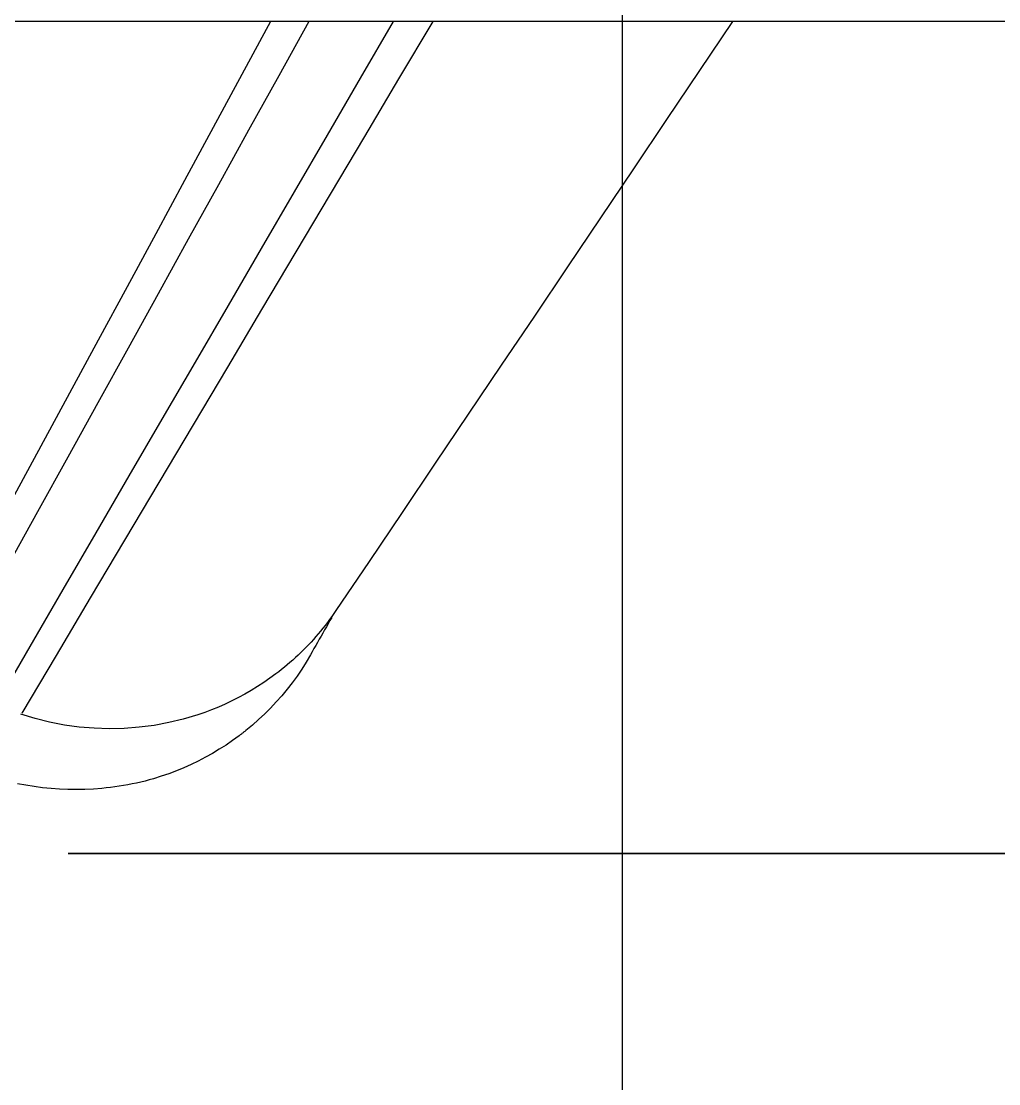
# Model space of a CAD drawing. Extents: x 11992 to 29481, y -6727 to 6811.
# Drawn here: x 14408.78 to 14426.39, y 1381.45 to 1400.6 of the extents above; entities that cross this region are included whole.
import ezdxf

# ---------------------------------------------------------------- set-up
doc = ezdxf.new("R2010")
doc.units = 0
doc.header["$MEASUREMENT"] = 0
doc.layers.get('0').update_dxf_attribs({"color": 8, "linetype": 'CONTINUOUS'})
doc.layers.add('FF-FINISH【完成面】', color=8, linetype='CONTINUOUS')

msp = doc.modelspace()

# ---------------------------------------------------------------- linework, layer by layer
for p, q in [((14435.876, 1400.599, -1930.428), (14404.95, 1400.599, -1930.428)), ((14413.269, 1400.599, -1930.428), (14412.752, 1399.642, -1930.428)), ((14413.961, 1400.599, -1930.428), (14413.417, 1399.617, -1930.428)), ((14415.48, 1400.599, -1930.428), (14414.884, 1399.575, -1930.428)), ((14416.194, 1400.599, -1930.428), (14415.577, 1399.56, -1930.428)), ((14421.594, 1400.599, -1930.428), (14420.999, 1399.714, -1930.428)), ((14412.752, 1399.642, -1930.428), (14412.234, 1398.684, -1930.428)), ((14420.999, 1399.714, -1930.428), (14420.404, 1398.828, -1930.428)), ((14413.417, 1399.617, -1930.428), (14412.874, 1398.635, -1930.428)), ((14414.884, 1399.575, -1930.428), (14414.289, 1398.55, -1930.428)), ((14415.577, 1399.56, -1930.428), (14414.96, 1398.521, -1930.428)), ((14412.234, 1398.684, -1930.428), (14411.717, 1397.727, -1930.428)), ((14420.404, 1398.828, -1930.428), (14419.808, 1397.943, -1930.428)), ((14412.874, 1398.635, -1930.428), (14412.33, 1397.652, -1930.428)), ((14414.289, 1398.55, -1930.428), (14413.694, 1397.525, -1930.428)), ((14414.96, 1398.521, -1930.428), (14414.343, 1397.482, -1930.428)), ((14419.808, 1397.943, -1930.428), (14419.213, 1397.058, -1930.428)), ((14411.717, 1397.727, -1930.428), (14411.199, 1396.769, -1930.428)), ((14412.33, 1397.652, -1930.428), (14411.787, 1396.67, -1930.428)), ((14413.694, 1397.525, -1930.428), (14413.098, 1396.501, -1930.428)), ((14414.343, 1397.482, -1930.428), (14413.725, 1396.442, -1930.428)), ((14419.213, 1397.058, -1930.428), (14418.618, 1396.172, -1930.428)), ((14411.199, 1396.769, -1930.428), (14410.682, 1395.812, -1930.428)), ((14411.787, 1396.67, -1930.428), (14411.244, 1395.688, -1930.428)), ((14413.098, 1396.501, -1930.428), (14412.503, 1395.477, -1930.428)), ((14413.725, 1396.442, -1930.428), (14413.108, 1395.403, -1930.428)), ((14418.618, 1396.172, -1930.428), (14418.022, 1395.287, -1930.428)), ((14410.682, 1395.812, -1930.428), (14410.164, 1394.854, -1930.428)), ((14411.244, 1395.688, -1930.428), (14410.701, 1394.706, -1930.428)), ((14412.503, 1395.477, -1930.428), (14411.908, 1394.452, -1930.428)), ((14413.108, 1395.403, -1930.428), (14412.491, 1394.364, -1930.428)), ((14418.022, 1395.287, -1930.428), (14417.426, 1394.402, -1930.428)), ((14410.164, 1394.854, -1930.428), (14409.646, 1393.897, -1930.428)), ((14410.701, 1394.706, -1930.428), (14410.158, 1393.723, -1930.428)), ((14411.908, 1394.452, -1930.428), (14411.312, 1393.428, -1930.428)), ((14412.491, 1394.364, -1930.428), (14411.873, 1393.325, -1930.428)), ((14417.426, 1394.402, -1930.428), (14416.83, 1393.517, -1930.428)), ((14409.646, 1393.897, -1930.428), (14409.129, 1392.939, -1930.428)), ((14410.158, 1393.723, -1930.428), (14409.614, 1392.741, -1930.428)), ((14416.83, 1393.517, -1930.428), (14416.235, 1392.632, -1930.428)), ((14411.312, 1393.428, -1930.428), (14410.717, 1392.403, -1930.428)), ((14411.873, 1393.325, -1930.428), (14411.256, 1392.286, -1930.428)), ((14409.129, 1392.939, -1930.428), (14408.611, 1391.982, -1930.428)), ((14409.614, 1392.741, -1930.428), (14409.071, 1391.759, -1930.428)), ((14416.235, 1392.632, -1930.428), (14415.639, 1391.747, -1930.428)), ((14410.717, 1392.403, -1930.428), (14410.121, 1391.379, -1930.428)), ((14411.256, 1392.286, -1930.428), (14410.639, 1391.247, -1930.428)), ((14409.071, 1391.759, -1930.428), (14408.528, 1390.777, -1930.428)), ((14415.639, 1391.747, -1930.428), (14415.043, 1390.862, -1930.428)), ((14410.121, 1391.379, -1930.428), (14409.526, 1390.354, -1930.428)), ((14410.639, 1391.247, -1930.428), (14410.021, 1390.208, -1930.428)), ((14415.043, 1390.862, -1930.428), (14414.447, 1389.977, -1930.428)), ((14409.526, 1390.354, -1930.428), (14408.931, 1389.33, -1930.428)), ((14410.021, 1390.208, -1930.428), (14409.404, 1389.169, -1930.428)), ((14414.372, 1389.869, -1930.428), (14414.333, 1389.815, -1930.428)), ((14414.41, 1389.923, -1930.428), (14414.372, 1389.869, -1930.428)), ((14414.447, 1389.977, -1930.428), (14414.41, 1389.923, -1930.428)), ((14414.254, 1389.71, -1930.428), (14414.213, 1389.659, -1930.428)), ((14414.275, 1389.684, -1930.428), (14414.243, 1389.628, -1930.428)), ((14414.294, 1389.763, -1930.428), (14414.254, 1389.71, -1930.428)), ((14414.306, 1389.74, -1930.428), (14414.275, 1389.684, -1930.428)), ((14414.333, 1389.815, -1930.428), (14414.294, 1389.763, -1930.428)), ((14414.338, 1389.797, -1930.428), (14414.306, 1389.74, -1930.428)), ((14414.37, 1389.853, -1930.428), (14414.338, 1389.797, -1930.428)), ((14414.086, 1389.507, -1930.428), (14414.042, 1389.458, -1930.428)), ((14414.129, 1389.557, -1930.428), (14414.086, 1389.507, -1930.428)), ((14414.171, 1389.608, -1930.428), (14414.129, 1389.557, -1930.428)), ((14414.179, 1389.515, -1930.428), (14414.147, 1389.459, -1930.428)), ((14414.213, 1389.659, -1930.428), (14414.171, 1389.608, -1930.428)), ((14414.211, 1389.572, -1930.428), (14414.179, 1389.515, -1930.428)), ((14414.243, 1389.628, -1930.428), (14414.211, 1389.572, -1930.428)), ((14408.931, 1389.33, -1930.428), (14408.336, 1388.305, -1930.428)), ((14413.907, 1389.313, -1930.428), (14413.861, 1389.266, -1930.428)), ((14413.953, 1389.361, -1930.428), (14413.907, 1389.313, -1930.428)), ((14413.998, 1389.409, -1930.428), (14413.953, 1389.361, -1930.428)), ((14414.042, 1389.458, -1930.428), (14413.998, 1389.409, -1930.428)), ((14414.051, 1389.29, -1930.428), (14414.019, 1389.234, -1930.428)), ((14414.083, 1389.347, -1930.428), (14414.051, 1389.29, -1930.428)), ((14414.115, 1389.403, -1930.428), (14414.083, 1389.347, -1930.428)), ((14414.147, 1389.459, -1930.428), (14414.115, 1389.403, -1930.428)), ((14409.404, 1389.169, -1930.428), (14408.786, 1388.13, -1930.428)), ((14413.718, 1389.13, -1930.428), (14413.669, 1389.085, -1930.428)), ((14413.766, 1389.175, -1930.428), (14413.718, 1389.13, -1930.428)), ((14413.814, 1389.22, -1930.428), (14413.766, 1389.175, -1930.428)), ((14413.861, 1389.266, -1930.428), (14413.814, 1389.22, -1930.428)), ((14413.987, 1389.177, -1930.428), (14413.911, 1389.048, -1930.428)), ((14414.019, 1389.234, -1930.428), (14413.987, 1389.178, -1930.428)), ((14413.467, 1388.915, -1930.428), (14413.416, 1388.874, -1930.428)), ((14413.519, 1388.956, -1930.428), (14413.467, 1388.915, -1930.428)), ((14413.569, 1388.999, -1930.428), (14413.519, 1388.956, -1930.428)), ((14413.619, 1389.042, -1930.428), (14413.569, 1388.999, -1930.428)), ((14413.669, 1389.085, -1930.428), (14413.619, 1389.042, -1930.428)), ((14413.831, 1388.921, -1930.428), (14413.747, 1388.797, -1930.428)), ((14413.911, 1389.048, -1930.428), (14413.831, 1388.921, -1930.428)), ((14413.256, 1388.755, -1930.428), (14413.147, 1388.68, -1930.428)), ((14413.363, 1388.834, -1930.428), (14413.256, 1388.755, -1930.428)), ((14413.416, 1388.874, -1930.428), (14413.363, 1388.834, -1930.428)), ((14413.747, 1388.797, -1930.428), (14413.659, 1388.676, -1930.428)), ((14412.922, 1388.538, -1930.428), (14412.807, 1388.472, -1930.428)), ((14413.036, 1388.607, -1930.428), (14412.922, 1388.538, -1930.428)), ((14413.147, 1388.68, -1930.428), (14413.036, 1388.607, -1930.428)), ((14413.567, 1388.557, -1930.428), (14413.472, 1388.442, -1930.428)), ((14413.659, 1388.676, -1930.428), (14413.567, 1388.557, -1930.428)), ((14412.571, 1388.349, -1930.428), (14412.451, 1388.292, -1930.428)), ((14412.69, 1388.408, -1930.428), (14412.571, 1388.349, -1930.428)), ((14412.807, 1388.472, -1930.428), (14412.69, 1388.408, -1930.428)), ((14413.472, 1388.442, -1930.428), (14413.372, 1388.329, -1930.428)), ((14412.082, 1388.141, -1930.428), (14411.956, 1388.097, -1930.428)), ((14412.206, 1388.188, -1930.428), (14412.082, 1388.141, -1930.428)), ((14412.33, 1388.238, -1930.428), (14412.206, 1388.188, -1930.428)), ((14412.451, 1388.292, -1930.428), (14412.33, 1388.238, -1930.428)), ((14413.269, 1388.22, -1930.428), (14413.164, 1388.113, -1930.428)), ((14413.372, 1388.329, -1930.428), (14413.269, 1388.22, -1930.428)), ((14409.026, 1388.029, -1930.428), (14408.767, 1388.109, -1930.428)), ((14409.288, 1387.964, -1930.428), (14409.026, 1388.029, -1930.428)), ((14409.553, 1387.913, -1930.428), (14409.288, 1387.964, -1930.428)), ((14411.434, 1387.957, -1930.428), (14411.169, 1387.907, -1930.428)), ((14411.697, 1388.02, -1930.428), (14411.434, 1387.957, -1930.428)), ((14411.956, 1388.097, -1930.428), (14411.697, 1388.02, -1930.428)), ((14413.054, 1388.01, -1930.428), (14412.941, 1387.911, -1930.428)), ((14413.164, 1388.113, -1930.428), (14413.054, 1388.01, -1930.428)), ((14409.821, 1387.876, -1930.428), (14409.553, 1387.913, -1930.428)), ((14410.091, 1387.854, -1930.428), (14409.821, 1387.876, -1930.428)), ((14410.361, 1387.846, -1930.428), (14410.091, 1387.854, -1930.428)), ((14410.631, 1387.852, -1930.428), (14410.361, 1387.846, -1930.428)), ((14410.901, 1387.873, -1930.428), (14410.631, 1387.852, -1930.428)), ((14411.169, 1387.907, -1930.428), (14410.901, 1387.873, -1930.428)), ((14412.753, 1387.758, -1930.428), (14412.743, 1387.75, -1930.428)), ((14412.764, 1387.766, -1930.428), (14412.753, 1387.758, -1930.428)), ((14412.774, 1387.774, -1930.428), (14412.764, 1387.766, -1930.428)), ((14412.784, 1387.782, -1930.428), (14412.774, 1387.774, -1930.428)), ((14412.795, 1387.79, -1930.428), (14412.784, 1387.782, -1930.428)), ((14412.805, 1387.798, -1930.428), (14412.795, 1387.79, -1930.428)), ((14412.815, 1387.807, -1930.428), (14412.805, 1387.798, -1930.428)), ((14412.825, 1387.815, -1930.428), (14412.815, 1387.807, -1930.428)), ((14412.941, 1387.911, -1930.428), (14412.825, 1387.815, -1930.428)), ((14412.585, 1387.634, -1930.428), (14412.466, 1387.553, -1930.428)), ((14412.701, 1387.718, -1930.428), (14412.585, 1387.634, -1930.428)), ((14412.712, 1387.726, -1930.428), (14412.701, 1387.718, -1930.428)), ((14412.722, 1387.734, -1930.428), (14412.712, 1387.726, -1930.428)), ((14412.733, 1387.742, -1930.428), (14412.722, 1387.734, -1930.428)), ((14412.743, 1387.75, -1930.428), (14412.733, 1387.742, -1930.428)), ((14412.221, 1387.401, -1930.428), (14412.094, 1387.331, -1930.428)), ((14412.344, 1387.475, -1930.428), (14412.221, 1387.401, -1930.428)), ((14412.466, 1387.553, -1930.428), (14412.344, 1387.475, -1930.428)), ((14411.836, 1387.201, -1930.428), (14411.704, 1387.142, -1930.428)), ((14411.967, 1387.264, -1930.428), (14411.836, 1387.201, -1930.428)), ((14412.094, 1387.331, -1930.428), (14411.967, 1387.264, -1930.428)), ((14411.435, 1387.036, -1930.428), (14411.298, 1386.989, -1930.428)), ((14411.571, 1387.087, -1930.428), (14411.435, 1387.036, -1930.428)), ((14411.704, 1387.142, -1930.428), (14411.571, 1387.087, -1930.428)), ((14408.86, 1386.827, -1930.428), (14408.709, 1386.856, -1930.428)), ((14409.01, 1386.803, -1930.428), (14408.86, 1386.827, -1930.428)), ((14409.162, 1386.783, -1930.428), (14409.01, 1386.803, -1930.428)), ((14410.542, 1386.809, -1930.428), (14410.464, 1386.797, -1930.428)), ((14410.621, 1386.821, -1930.428), (14410.542, 1386.809, -1930.428)), ((14410.698, 1386.836, -1930.428), (14410.621, 1386.821, -1930.428)), ((14410.776, 1386.851, -1930.428), (14410.698, 1386.836, -1930.428)), ((14410.854, 1386.868, -1930.428), (14410.776, 1386.851, -1930.428)), ((14410.93, 1386.885, -1930.428), (14410.854, 1386.868, -1930.428)), ((14411.007, 1386.904, -1930.428), (14410.93, 1386.885, -1930.428)), ((14411.084, 1386.925, -1930.428), (14411.007, 1386.904, -1930.428)), ((14411.16, 1386.946, -1930.428), (14411.084, 1386.925, -1930.428)), ((14411.298, 1386.989, -1930.428), (14411.16, 1386.946, -1930.428)), ((14409.314, 1386.768, -1930.428), (14409.162, 1386.783, -1930.428)), ((14409.466, 1386.757, -1930.428), (14409.314, 1386.768, -1930.428)), ((14409.618, 1386.75, -1930.428), (14409.466, 1386.757, -1930.428)), ((14409.771, 1386.748, -1930.428), (14409.618, 1386.75, -1930.428)), ((14409.923, 1386.751, -1930.428), (14409.771, 1386.748, -1930.428)), ((14410.076, 1386.758, -1930.428), (14409.923, 1386.751, -1930.428)), ((14410.227, 1386.77, -1930.428), (14410.076, 1386.758, -1930.428)), ((14410.306, 1386.778, -1930.428), (14410.227, 1386.77, -1930.428)), ((14410.385, 1386.787, -1930.428), (14410.306, 1386.778, -1930.428)), ((14410.464, 1386.797, -1930.428), (14410.385, 1386.787, -1930.428)), ((14409.625, 1385.596, -1949.548), (14409.622, 1385.596, -1949.628)), ((14409.622, 1385.596, -2112.212), (14409.623, 1385.596, -2112.246)), ((14409.622, 1385.596, -2112.919), (14409.625, 1385.596, -2112.999)), ((14409.622, 1385.596, -2112.919), (14409.622, 1385.596, -2112.866)), ((14409.622, 1385.596, -2112.866), (14409.622, 1385.596, -2112.813)), ((14409.622, 1385.596, -2112.813), (14409.622, 1385.596, -2112.76)), ((14409.622, 1385.596, -2112.76), (14409.622, 1385.596, -2112.708)), ((14409.622, 1385.596, -2112.708), (14409.622, 1385.596, -2112.655)), ((14409.622, 1385.596, -2112.655), (14409.622, 1385.596, -2112.602)), ((14409.622, 1385.596, -2112.602), (14409.622, 1385.596, -2112.549)), ((14409.622, 1385.596, -2112.549), (14409.622, 1385.596, -2112.496)), ((14409.622, 1385.596, -2112.496), (14409.622, 1385.596, -2112.443)), ((14409.622, 1385.596, -2112.443), (14409.622, 1385.596, -2112.39)), ((14409.622, 1385.596, -2112.39), (14409.622, 1385.596, -2112.338)), ((14409.622, 1385.596, -2112.338), (14409.622, 1385.596, -2112.285)), ((14409.622, 1385.596, -1949.628), (14409.622, 1385.596, -1963.177)), ((14409.622, 1385.596, -1963.177), (14409.622, 1385.596, -1976.725)), ((14409.622, 1385.596, -1976.725), (14409.622, 1385.596, -1990.274)), ((14409.622, 1385.596, -1990.274), (14409.622, 1385.596, -2003.823)), ((14409.622, 1385.596, -2003.823), (14409.622, 1385.596, -2017.372)), ((14409.622, 1385.596, -2017.372), (14409.622, 1385.596, -2030.92)), ((14409.622, 1385.596, -2030.92), (14409.622, 1385.596, -2044.469)), ((14409.622, 1385.596, -2044.469), (14409.622, 1385.596, -2058.017)), ((14409.622, 1385.596, -2058.017), (14409.622, 1385.596, -2071.566)), ((14409.622, 1385.596, -2071.566), (14409.622, 1385.596, -2085.115)), ((14409.622, 1385.596, -2085.115), (14409.622, 1385.596, -2098.663)), ((14409.622, 1385.596, -2098.663), (14409.622, 1385.596, -2112.212)), ((14409.625, 1385.596, -1948.841), (14409.622, 1385.596, -1948.921)), ((14409.622, 1385.596, -1948.921), (14409.622, 1385.596, -1948.98)), ((14409.622, 1385.596, -1948.98), (14409.622, 1385.596, -1949.039)), ((14409.622, 1385.596, -1949.039), (14409.622, 1385.596, -1949.098)), ((14409.622, 1385.596, -1949.098), (14409.622, 1385.596, -1949.157)), ((14409.622, 1385.596, -1949.157), (14409.622, 1385.596, -1949.216)), ((14409.622, 1385.596, -1949.216), (14409.622, 1385.596, -1949.275)), ((14409.622, 1385.596, -1949.275), (14409.622, 1385.596, -1949.334)), ((14409.622, 1385.596, -1949.334), (14409.622, 1385.596, -1949.392)), ((14409.622, 1385.596, -1949.392), (14409.622, 1385.596, -1949.451)), ((14409.622, 1385.596, -1949.451), (14409.622, 1385.596, -1949.51)), ((14409.622, 1385.596, -1949.51), (14409.622, 1385.596, -1949.569)), ((14409.622, 1385.596, -1949.569), (14409.622, 1385.596, -1949.628)), ((14409.623, 1385.596, -2112.246), (14409.626, 1385.596, -2112.279)), ((14409.636, 1385.596, -1949.476), (14409.625, 1385.596, -1949.548)), ((14409.625, 1385.596, -2112.999), (14409.636, 1385.596, -2113.072)), ((14409.636, 1385.596, -1948.768), (14409.625, 1385.596, -1948.841)), ((14409.626, 1385.596, -2112.279), (14409.631, 1385.596, -2112.312)), ((14409.631, 1385.596, -2112.312), (14409.638, 1385.596, -2112.343)), ((14409.653, 1385.596, -1949.41), (14409.636, 1385.596, -1949.476)), ((14409.636, 1385.596, -2113.072), (14409.654, 1385.596, -2113.138)), ((14409.654, 1385.596, -1948.702), (14409.636, 1385.596, -1948.768)), ((14409.638, 1385.596, -2112.343), (14409.647, 1385.596, -2112.374)), ((14409.647, 1385.596, -2112.374), (14409.659, 1385.596, -2112.404)), ((14409.677, 1385.596, -1949.351), (14409.653, 1385.596, -1949.41)), ((14409.654, 1385.596, -2113.138), (14409.678, 1385.596, -2113.197)), ((14409.678, 1385.596, -1948.643), (14409.654, 1385.596, -1948.702)), ((14409.659, 1385.596, -2112.404), (14409.672, 1385.596, -2112.433)), ((14409.672, 1385.596, -2112.433), (14409.687, 1385.596, -2112.461)), ((14409.708, 1385.596, -1949.299), (14409.677, 1385.596, -1949.351)), ((14409.678, 1385.596, -2113.197), (14409.709, 1385.596, -2113.249)), ((14409.709, 1385.596, -1948.591), (14409.678, 1385.596, -1948.643)), ((14409.687, 1385.596, -2112.461), (14409.705, 1385.596, -2112.488)), ((14409.705, 1385.596, -2112.488), (14409.724, 1385.596, -2112.515)), ((14409.746, 1385.596, -1949.254), (14409.708, 1385.596, -1949.299)), ((14409.709, 1385.596, -2113.249), (14409.747, 1385.596, -2113.294)), ((14409.747, 1385.596, -1948.546), (14409.709, 1385.596, -1948.591)), ((14409.724, 1385.596, -2112.515), (14409.745, 1385.596, -2112.541)), ((14409.745, 1385.596, -2112.541), (14409.768, 1385.596, -2112.565)), ((14409.792, 1385.596, -1949.215), (14409.746, 1385.596, -1949.254)), ((14409.747, 1385.596, -2113.294), (14409.792, 1385.596, -2113.332)), ((14409.792, 1385.596, -1948.508), (14409.747, 1385.596, -1948.546)), ((14409.768, 1385.596, -2112.565), (14409.793, 1385.596, -2112.589)), ((14409.844, 1385.596, -1949.184), (14409.792, 1385.596, -1949.215)), ((14409.792, 1385.596, -2113.332), (14409.844, 1385.596, -2113.363)), ((14409.844, 1385.596, -1948.477), (14409.792, 1385.596, -1948.508)), ((14409.793, 1385.596, -2112.589), (14409.819, 1385.596, -2112.61)), ((14409.819, 1385.596, -2112.61), (14409.845, 1385.596, -2112.63)), ((14409.844, 1385.596, -2441.878), (14409.841, 1385.596, -2441.953)), ((14409.841, 1385.596, -2441.953), (14409.843, 1385.596, -2442.028)), ((14409.843, 1385.596, -2442.028), (14409.849, 1385.596, -2442.103)), ((14409.853, 1385.596, -2441.803), (14409.844, 1385.596, -2441.878)), ((14409.903, 1385.596, -1949.16), (14409.844, 1385.596, -1949.184)), ((14409.844, 1385.596, -2113.363), (14409.903, 1385.596, -2113.388)), ((14409.903, 1385.596, -1948.452), (14409.844, 1385.596, -1948.477)), ((14409.845, 1385.596, -2112.63), (14409.873, 1385.596, -2112.647)), ((14409.849, 1385.596, -2442.103), (14409.861, 1385.596, -2442.178)), ((14409.885, 1385.596, -2441.561), (14409.853, 1385.596, -2441.803)), ((14409.861, 1385.596, -2442.178), (14409.878, 1385.596, -2442.251)), ((14409.873, 1385.596, -2112.647), (14409.901, 1385.596, -2112.662)), ((14409.878, 1385.596, -2442.251), (14409.898, 1385.596, -2442.324)), ((14409.917, 1385.596, -2441.32), (14409.885, 1385.596, -2441.561)), ((14409.898, 1385.596, -2442.324), (14409.923, 1385.596, -2442.395)), ((14409.901, 1385.596, -2112.662), (14409.93, 1385.596, -2112.675)), ((14409.969, 1385.596, -1949.142), (14409.903, 1385.596, -1949.16)), ((14409.903, 1385.596, -2113.388), (14409.969, 1385.596, -2113.405)), ((14409.969, 1385.596, -1948.435), (14409.903, 1385.596, -1948.452)), ((14409.949, 1385.596, -2441.078), (14409.917, 1385.596, -2441.32)), ((14409.923, 1385.596, -2442.395), (14409.952, 1385.596, -2442.465)), ((14409.93, 1385.596, -2112.675), (14409.96, 1385.596, -2112.687)), ((14409.981, 1385.596, -2440.837), (14409.949, 1385.596, -2441.078)), ((14409.952, 1385.596, -2442.465), (14409.984, 1385.596, -2442.533)), ((14409.96, 1385.596, -2112.687), (14409.991, 1385.596, -2112.696)), ((14410.041, 1385.596, -1949.132), (14409.969, 1385.596, -1949.142)), ((14409.969, 1385.596, -2113.405), (14410.042, 1385.596, -2113.416)), ((14410.042, 1385.596, -1948.425), (14409.969, 1385.596, -1948.435)), ((14410.013, 1385.596, -2440.595), (14409.981, 1385.596, -2440.837)), ((14409.984, 1385.596, -2442.533), (14410.021, 1385.596, -2442.6)), ((14409.991, 1385.596, -2112.696), (14410.022, 1385.596, -2112.703)), ((14410.045, 1385.596, -2440.354), (14410.013, 1385.596, -2440.595)), ((14410.021, 1385.596, -2442.6), (14410.06, 1385.596, -2442.664)), ((14410.022, 1385.596, -2112.703), (14410.055, 1385.596, -2112.708)), ((14410.121, 1385.596, -1949.128), (14410.041, 1385.596, -1949.132)), ((14410.042, 1385.596, -2113.416), (14410.122, 1385.596, -2113.419)), ((14410.122, 1385.596, -1948.421), (14410.042, 1385.596, -1948.425)), ((14410.076, 1385.596, -2440.113), (14410.045, 1385.596, -2440.354)), ((14410.055, 1385.596, -2112.708), (14410.088, 1385.596, -2112.711)), ((14410.06, 1385.596, -2442.664), (14410.111, 1385.596, -2442.736)), ((14410.108, 1385.596, -2439.871), (14410.076, 1385.596, -2440.113)), ((14410.088, 1385.596, -2112.711), (14410.122, 1385.596, -2112.712)), ((14410.14, 1385.596, -2439.63), (14410.108, 1385.596, -2439.871)), ((14410.111, 1385.596, -2442.736), (14410.166, 1385.596, -2442.805)), ((14441.048, 1385.596, -1949.128), (14410.122, 1385.596, -1949.128)), ((14410.122, 1385.596, -2112.712), (14441.048, 1385.596, -2112.712)), ((14441.048, 1385.596, -2113.419), (14410.122, 1385.596, -2113.419)), ((14441.048, 1385.596, -1948.421), (14410.122, 1385.596, -1948.421)), ((14410.172, 1385.596, -2439.388), (14410.14, 1385.596, -2439.63)), ((14410.166, 1385.596, -2442.805), (14410.224, 1385.596, -2442.871)), ((14410.204, 1385.596, -2439.147), (14410.172, 1385.596, -2439.388)), ((14410.236, 1385.596, -2438.905), (14410.204, 1385.596, -2439.147)), ((14410.224, 1385.596, -2442.871), (14410.286, 1385.596, -2442.934)), ((14410.245, 1385.596, -2438.848), (14410.236, 1385.596, -2438.904)), ((14410.256, 1385.596, -2438.793), (14410.245, 1385.596, -2438.848)), ((14410.271, 1385.596, -2438.737), (14410.256, 1385.596, -2438.793)), ((14410.287, 1385.596, -2438.683), (14410.271, 1385.596, -2438.737)), ((14410.286, 1385.596, -2442.934), (14410.351, 1385.596, -2442.994)), ((14410.307, 1385.596, -2438.629), (14410.287, 1385.596, -2438.683)), ((14410.328, 1385.596, -2438.576), (14410.307, 1385.596, -2438.629)), ((14410.353, 1385.596, -2438.524), (14410.328, 1385.596, -2438.576)), ((14410.351, 1385.596, -2442.994), (14410.418, 1385.596, -2443.051)), ((14410.379, 1385.596, -2438.473), (14410.353, 1385.596, -2438.524)), ((14410.408, 1385.596, -2438.424), (14410.379, 1385.596, -2438.473)), ((14410.438, 1385.596, -2438.376), (14410.408, 1385.596, -2438.424)), ((14410.418, 1385.596, -2443.051), (14410.488, 1385.596, -2443.106)), ((14410.472, 1385.596, -2438.329), (14410.438, 1385.596, -2438.376)), ((14410.466, 1385.596, -2436.997), (14410.46, 1385.596, -2437.093)), ((14410.46, 1385.596, -2437.093), (14410.46, 1385.596, -2437.187)), ((14410.46, 1385.596, -2437.187), (14410.467, 1385.596, -2437.279)), ((14411.399, 1385.596, -2428.438), (14410.466, 1385.596, -2436.997)), ((14410.467, 1385.596, -2437.279), (14410.48, 1385.596, -2437.369)), ((14410.507, 1385.596, -2438.284), (14410.472, 1385.596, -2438.329)), ((14410.48, 1385.596, -2437.369), (14410.499, 1385.596, -2437.456)), ((14410.488, 1385.596, -2443.106), (14410.561, 1385.596, -2443.158)), ((14410.499, 1385.596, -2437.456), (14410.525, 1385.596, -2437.541)), ((14410.546, 1385.596, -2438.238), (14410.507, 1385.596, -2438.284)), ((14410.525, 1385.596, -2437.541), (14410.557, 1385.596, -2437.625)), ((14410.588, 1385.596, -2438.193), (14410.546, 1385.596, -2438.238)), ((14410.557, 1385.596, -2437.625), (14410.595, 1385.596, -2437.706)), ((14410.561, 1385.596, -2443.158), (14410.635, 1385.596, -2443.208)), ((14410.631, 1385.596, -2438.151), (14410.588, 1385.596, -2438.193)), ((14410.595, 1385.596, -2437.706), (14410.64, 1385.596, -2437.784)), ((14410.677, 1385.596, -2438.111), (14410.631, 1385.596, -2438.151)), ((14410.635, 1385.596, -2443.208), (14410.711, 1385.596, -2443.255)), ((14410.64, 1385.596, -2437.784), (14410.691, 1385.596, -2437.861)), ((14410.724, 1385.596, -2438.072), (14410.677, 1385.596, -2438.111)), ((14410.691, 1385.596, -2437.861), (14410.748, 1385.596, -2437.935)), ((14410.711, 1385.596, -2443.255), (14410.788, 1385.596, -2443.3)), ((14410.773, 1385.596, -2438.036), (14410.724, 1385.596, -2438.072)), ((14410.748, 1385.596, -2437.935), (14410.812, 1385.596, -2438.008)), ((14410.823, 1385.596, -2438.001), (14410.773, 1385.596, -2438.036)), ((14410.788, 1385.596, -2443.3), (14410.867, 1385.596, -2443.344)), ((14410.874, 1385.596, -2437.968), (14410.823, 1385.596, -2438.001)), ((14410.867, 1385.596, -2443.344), (14410.923, 1385.596, -2443.374)), ((14410.927, 1385.596, -2437.937), (14410.874, 1385.596, -2437.968)), ((14410.923, 1385.596, -2443.374), (14410.979, 1385.596, -2443.402)), ((14410.981, 1385.596, -2437.908), (14410.927, 1385.596, -2437.937)), ((14410.979, 1385.596, -2443.402), (14411.036, 1385.596, -2443.431)), ((14411.035, 1385.596, -2437.88), (14410.981, 1385.596, -2437.908)), ((14411.09, 1385.596, -2437.854), (14411.035, 1385.596, -2437.88)), ((14411.036, 1385.596, -2443.431), (14411.094, 1385.596, -2443.458)), ((14411.162, 1385.596, -2437.822), (14411.09, 1385.596, -2437.854)), ((14411.094, 1385.596, -2443.458), (14411.151, 1385.596, -2443.484)), ((14411.151, 1385.596, -2443.484), (14411.209, 1385.596, -2443.51)), ((14411.235, 1385.596, -2437.793), (14411.162, 1385.596, -2437.822)), ((14411.209, 1385.596, -2443.51), (14411.267, 1385.596, -2443.535)), ((14411.309, 1385.596, -2437.767), (14411.235, 1385.596, -2437.793)), ((14411.267, 1385.596, -2443.535), (14411.325, 1385.596, -2443.559)), ((14411.383, 1385.596, -2437.743), (14411.309, 1385.596, -2437.767)), ((14411.325, 1385.596, -2443.559), (14411.384, 1385.596, -2443.583)), ((14411.458, 1385.596, -2437.72), (14411.383, 1385.596, -2437.743)), ((14411.384, 1385.596, -2443.583), (14411.443, 1385.596, -2443.606)), ((14412.331, 1385.596, -2419.879), (14411.399, 1385.596, -2428.438)), ((14411.443, 1385.596, -2443.606), (14411.502, 1385.596, -2443.629)), ((14411.534, 1385.596, -2437.7), (14411.458, 1385.596, -2437.72)), ((14411.502, 1385.596, -2443.629), (14411.561, 1385.596, -2443.651)), ((14411.61, 1385.596, -2437.681), (14411.534, 1385.596, -2437.7)), ((14411.561, 1385.596, -2443.651), (14411.631, 1385.596, -2443.677)), ((14411.687, 1385.596, -2437.664), (14411.61, 1385.596, -2437.681)), ((14411.631, 1385.596, -2443.677), (14411.702, 1385.596, -2443.702)), ((14411.764, 1385.596, -2437.649), (14411.687, 1385.596, -2437.664)), ((14411.702, 1385.596, -2443.702), (14411.774, 1385.596, -2443.726)), ((14411.842, 1385.596, -2437.635), (14411.764, 1385.596, -2437.649)), ((14411.774, 1385.596, -2443.726), (14411.845, 1385.596, -2443.75)), ((14411.919, 1385.596, -2437.621), (14411.842, 1385.596, -2437.635)), ((14411.845, 1385.596, -2443.75), (14411.917, 1385.596, -2443.774)), ((14411.917, 1385.596, -2443.774), (14411.989, 1385.596, -2443.797)), ((14411.997, 1385.596, -2437.609), (14411.919, 1385.596, -2437.621)), ((14411.989, 1385.596, -2443.797), (14412.061, 1385.596, -2443.819)), ((14412.047, 1385.596, -2437.602), (14411.997, 1385.596, -2437.609)), ((14412.096, 1385.596, -2437.595), (14412.047, 1385.596, -2437.602)), ((14412.061, 1385.596, -2443.819), (14412.133, 1385.596, -2443.841)), ((14412.146, 1385.596, -2437.588), (14412.096, 1385.596, -2437.595)), ((14412.133, 1385.596, -2443.841), (14412.206, 1385.596, -2443.862)), ((14412.196, 1385.596, -2437.582), (14412.146, 1385.596, -2437.588)), ((14412.246, 1385.596, -2437.576), (14412.196, 1385.596, -2437.582)), ((14412.206, 1385.596, -2443.862), (14412.278, 1385.596, -2443.883)), ((14418.578, 1385.596, -2379.821), (14412.231, 1385.596, -2436.381)), ((14412.296, 1385.596, -2437.571), (14412.246, 1385.596, -2437.576)), ((14412.278, 1385.596, -2443.883), (14412.351, 1385.596, -2443.903)), ((14412.345, 1385.596, -2437.565), (14412.296, 1385.596, -2437.571)), ((14413.264, 1385.596, -2411.32), (14412.331, 1385.596, -2419.879)), ((14412.395, 1385.596, -2437.561), (14412.345, 1385.596, -2437.565)), ((14412.351, 1385.596, -2443.903), (14412.423, 1385.596, -2443.923)), ((14412.445, 1385.596, -2437.556), (14412.395, 1385.596, -2437.561)), ((14412.423, 1385.596, -2443.923), (14412.598, 1385.596, -2443.97)), ((14412.495, 1385.596, -2437.552), (14412.445, 1385.596, -2437.556)), ((14412.545, 1385.596, -2437.548), (14412.495, 1385.596, -2437.552)), ((14412.596, 1385.596, -2437.545), (14412.545, 1385.596, -2437.548)), ((14412.653, 1385.596, -2437.541), (14412.596, 1385.596, -2437.545)), ((14412.598, 1385.596, -2443.97), (14412.774, 1385.596, -2444.014)), ((14419.052, 1385.596, -2379.792), (14412.613, 1385.596, -2436.363)), ((14412.711, 1385.596, -2437.538), (14412.653, 1385.596, -2437.541)), ((14412.768, 1385.596, -2437.535), (14412.711, 1385.596, -2437.538)), ((14412.826, 1385.596, -2437.533), (14412.768, 1385.596, -2437.535)), ((14412.774, 1385.596, -2444.014), (14412.95, 1385.596, -2444.055)), ((14412.884, 1385.596, -2437.531), (14412.826, 1385.596, -2437.533)), ((14412.942, 1385.596, -2437.53), (14412.884, 1385.596, -2437.531)), ((14412.999, 1385.596, -2437.528), (14412.942, 1385.596, -2437.53)), ((14412.95, 1385.596, -2444.055), (14413.127, 1385.596, -2444.095)), ((14413.057, 1385.596, -2437.527), (14412.999, 1385.596, -2437.528)), ((14413.115, 1385.596, -2437.526), (14413.057, 1385.596, -2437.527)), ((14413.173, 1385.596, -2437.526), (14413.115, 1385.596, -2437.526)), ((14413.127, 1385.596, -2444.095), (14413.304, 1385.596, -2444.132)), ((14413.23, 1385.596, -2437.525), (14413.173, 1385.596, -2437.526)), ((14413.288, 1385.596, -2437.525), (14413.23, 1385.596, -2437.525)), ((14414.196, 1385.596, -2402.761), (14413.264, 1385.596, -2411.32)), ((14413.521, 1385.596, -2437.528), (14413.288, 1385.596, -2437.525)), ((14413.304, 1385.596, -2444.132), (14413.482, 1385.596, -2444.167)), ((14413.482, 1385.596, -2444.167), (14413.659, 1385.596, -2444.201)), ((14420.192, 1385.596, -2379.792), (14413.507, 1385.596, -2436.363)), ((14413.754, 1385.596, -2437.534), (14413.521, 1385.596, -2437.528)), ((14413.659, 1385.596, -2444.201), (14413.837, 1385.596, -2444.232)), ((14413.987, 1385.596, -2437.543), (14413.754, 1385.596, -2437.534)), ((14413.837, 1385.596, -2444.232), (14414.016, 1385.596, -2444.262)), ((14420.775, 1385.596, -2379.821), (14413.958, 1385.596, -2436.381)), ((14414.22, 1385.596, -2437.556), (14413.987, 1385.596, -2437.543)), ((14414.016, 1385.596, -2444.262), (14414.194, 1385.596, -2444.29)), ((14414.194, 1385.596, -2444.29), (14414.373, 1385.596, -2444.316)), ((14415.128, 1385.596, -2394.202), (14414.196, 1385.596, -2402.761)), ((14414.452, 1385.596, -2437.572), (14414.22, 1385.596, -2437.556)), ((14414.373, 1385.596, -2444.316), (14414.553, 1385.596, -2444.34)), ((14414.685, 1385.596, -2437.591), (14414.452, 1385.596, -2437.572)), ((14414.553, 1385.596, -2444.34), (14414.733, 1385.596, -2444.364)), ((14414.917, 1385.596, -2437.614), (14414.685, 1385.596, -2437.591)), ((14414.733, 1385.596, -2444.364), (14414.914, 1385.596, -2444.385)), ((14414.914, 1385.596, -2444.385), (14415.096, 1385.596, -2444.405)), ((14415.149, 1385.596, -2437.639), (14414.917, 1385.596, -2437.614)), ((14415.096, 1385.596, -2444.405), (14415.277, 1385.596, -2444.423)), ((14416.059, 1385.596, -2385.643), (14415.128, 1385.596, -2394.202)), ((14415.38, 1385.596, -2437.668), (14415.149, 1385.596, -2437.639)), ((14415.277, 1385.596, -2444.423), (14415.459, 1385.596, -2444.439)), ((14415.611, 1385.596, -2437.699), (14415.38, 1385.596, -2437.668)), ((14415.459, 1385.596, -2444.439), (14415.641, 1385.596, -2444.453)), ((14415.841, 1385.596, -2437.734), (14415.611, 1385.596, -2437.699)), ((14415.641, 1385.596, -2444.453), (14415.823, 1385.596, -2444.465)), ((14415.823, 1385.596, -2444.465), (14416.005, 1385.596, -2444.475)), ((14416.072, 1385.596, -2437.771), (14415.841, 1385.596, -2437.734)), ((14416.005, 1385.596, -2444.475), (14416.188, 1385.596, -2444.483)), ((14416.992, 1385.596, -2377.084), (14416.059, 1385.596, -2385.643)), ((14416.187, 1385.596, -2437.79), (14416.072, 1385.596, -2437.771)), ((14416.302, 1385.596, -2437.811), (14416.187, 1385.596, -2437.79)), ((14416.188, 1385.596, -2444.483), (14416.37, 1385.596, -2444.489)), ((14416.417, 1385.596, -2437.832), (14416.302, 1385.596, -2437.811)), ((14416.37, 1385.596, -2444.489), (14416.553, 1385.596, -2444.492)), ((14416.532, 1385.596, -2437.854), (14416.417, 1385.596, -2437.832)), ((14416.646, 1385.596, -2437.876), (14416.532, 1385.596, -2437.854)), ((14416.553, 1385.596, -2444.492), (14416.735, 1385.596, -2444.493)), ((14416.761, 1385.596, -2437.9), (14416.646, 1385.596, -2437.876)), ((14416.735, 1385.596, -2444.493), (14416.812, 1385.596, -2444.493)), ((14416.875, 1385.596, -2437.924), (14416.761, 1385.596, -2437.9)), ((14416.812, 1385.596, -2444.493), (14416.889, 1385.596, -2444.492)), ((14416.99, 1385.596, -2437.949), (14416.875, 1385.596, -2437.924)), ((14416.889, 1385.596, -2444.492), (14416.965, 1385.596, -2444.49)), ((14416.965, 1385.596, -2444.49), (14417.042, 1385.596, -2444.489)), ((14417.104, 1385.596, -2437.975), (14416.99, 1385.596, -2437.949)), ((14417.923, 1385.596, -2368.525), (14416.992, 1385.596, -2377.084)), ((14417.042, 1385.596, -2444.489), (14417.119, 1385.596, -2444.486)), ((14417.217, 1385.596, -2438.002), (14417.104, 1385.596, -2437.975)), ((14417.119, 1385.596, -2444.486), (14417.196, 1385.596, -2444.483)), ((14417.196, 1385.596, -2444.483), (14417.272, 1385.596, -2444.48)), ((14417.331, 1385.596, -2438.03), (14417.217, 1385.596, -2438.002)), ((14417.272, 1385.596, -2444.48), (14417.349, 1385.596, -2444.476)), ((14417.444, 1385.596, -2438.059), (14417.331, 1385.596, -2438.03)), ((14417.349, 1385.596, -2444.476), (14417.425, 1385.596, -2444.471)), ((14417.425, 1385.596, -2444.471), (14417.501, 1385.596, -2444.465)), ((14417.538, 1385.596, -2438.083), (14417.444, 1385.596, -2438.059)), ((14417.501, 1385.596, -2444.465), (14417.577, 1385.596, -2444.459)), ((14417.633, 1385.596, -2438.109), (14417.538, 1385.596, -2438.083)), ((14417.577, 1385.596, -2444.459), (14417.653, 1385.596, -2444.453)), ((14417.727, 1385.596, -2438.135), (14417.633, 1385.596, -2438.109)), ((14417.653, 1385.596, -2444.453), (14417.714, 1385.596, -2444.447)), ((14417.714, 1385.596, -2444.447), (14417.775, 1385.596, -2444.44)), ((14417.82, 1385.596, -2438.162), (14417.727, 1385.596, -2438.135)), ((14417.775, 1385.596, -2444.44), (14417.836, 1385.596, -2444.433)), ((14417.914, 1385.596, -2438.19), (14417.82, 1385.596, -2438.162)), ((14417.836, 1385.596, -2444.433), (14417.897, 1385.596, -2444.426)), ((14417.897, 1385.596, -2444.426), (14417.958, 1385.596, -2444.418)), ((14418.007, 1385.596, -2438.219), (14417.914, 1385.596, -2438.19)), ((14418.856, 1385.596, -2359.966), (14417.923, 1385.596, -2368.525)), ((14417.958, 1385.596, -2444.418), (14418.018, 1385.596, -2444.409)), ((14418.1, 1385.596, -2438.249), (14418.007, 1385.596, -2438.219)), ((14418.018, 1385.596, -2444.409), (14418.078, 1385.596, -2444.399)), ((14418.078, 1385.596, -2444.399), (14418.139, 1385.596, -2444.389)), ((14418.192, 1385.596, -2438.279), (14418.1, 1385.596, -2438.249)), ((14418.139, 1385.596, -2444.389), (14418.199, 1385.596, -2444.378)), ((14418.285, 1385.596, -2438.311), (14418.192, 1385.596, -2438.279)), ((14418.199, 1385.596, -2444.378), (14418.259, 1385.596, -2444.366)), ((14418.259, 1385.596, -2444.366), (14418.32, 1385.596, -2444.353)), ((14418.376, 1385.596, -2438.343), (14418.285, 1385.596, -2438.311)), ((14418.32, 1385.596, -2444.353), (14418.38, 1385.596, -2444.34)), ((14418.468, 1385.596, -2438.377), (14418.376, 1385.596, -2438.343)), ((14418.38, 1385.596, -2444.34), (14418.467, 1385.596, -2444.318)), ((14418.467, 1385.596, -2444.318), (14418.554, 1385.596, -2444.295)), ((14418.559, 1385.596, -2438.412), (14418.468, 1385.596, -2438.377)), ((14418.554, 1385.596, -2444.295), (14418.64, 1385.596, -2444.269)), ((14418.624, 1385.596, -2438.438), (14418.559, 1385.596, -2438.412)), ((14423.96, 1385.596, -2331.705), (14418.578, 1385.596, -2379.821)), ((14418.689, 1385.596, -2438.464), (14418.624, 1385.596, -2438.438)), ((14418.64, 1385.596, -2444.269), (14418.726, 1385.596, -2444.24)), ((14418.753, 1385.596, -2438.491), (14418.689, 1385.596, -2438.464)), ((14418.726, 1385.596, -2444.24), (14418.81, 1385.596, -2444.209)), ((14418.817, 1385.596, -2438.518), (14418.753, 1385.596, -2438.491)), ((14418.81, 1385.596, -2444.209), (14418.893, 1385.596, -2444.174)), ((14418.88, 1385.596, -2438.547), (14418.817, 1385.596, -2438.518)), ((14419.788, 1385.596, -2351.407), (14418.856, 1385.596, -2359.966)), ((14418.943, 1385.596, -2438.576), (14418.88, 1385.596, -2438.547)), ((14418.893, 1385.596, -2444.174), (14418.974, 1385.596, -2444.136)), ((14419.006, 1385.596, -2438.607), (14418.943, 1385.596, -2438.576)), ((14419.073, 1385.596, -2438.557), (14418.955, 1385.596, -2438.582)), ((14418.974, 1385.596, -2444.136), (14419.052, 1385.596, -2444.095)), ((14419.068, 1385.596, -2438.638), (14419.006, 1385.596, -2438.607)), ((14419.052, 1385.596, -2444.095), (14419.129, 1385.596, -2444.05)), ((14424.506, 1385.596, -2331.663), (14419.052, 1385.596, -2379.792)), ((14419.13, 1385.596, -2438.671), (14419.068, 1385.596, -2438.638)), ((14419.183, 1385.596, -2438.521), (14419.073, 1385.596, -2438.557)), ((14419.129, 1385.596, -2444.05), (14419.203, 1385.596, -2444.001)), ((14419.191, 1385.596, -2438.704), (14419.13, 1385.596, -2438.671)), ((14419.285, 1385.596, -2438.476), (14419.183, 1385.596, -2438.521)), ((14419.251, 1385.596, -2438.739), (14419.191, 1385.596, -2438.704)), ((14419.203, 1385.596, -2444.001), (14419.275, 1385.596, -2443.949)), ((14419.311, 1385.596, -2438.775), (14419.251, 1385.596, -2438.739)), ((14419.275, 1385.596, -2443.949), (14419.343, 1385.596, -2443.891)), ((14419.377, 1385.596, -2438.422), (14419.285, 1385.596, -2438.476)), ((14419.357, 1385.596, -2438.804), (14419.311, 1385.596, -2438.775)), ((14419.343, 1385.596, -2443.891), (14419.398, 1385.596, -2443.84)), ((14419.402, 1385.596, -2438.833), (14419.357, 1385.596, -2438.804)), ((14419.462, 1385.596, -2438.358), (14419.377, 1385.596, -2438.422)), ((14419.398, 1385.596, -2443.84), (14419.45, 1385.596, -2443.785)), ((14419.447, 1385.596, -2438.864), (14419.402, 1385.596, -2438.833)), ((14419.491, 1385.596, -2438.895), (14419.447, 1385.596, -2438.864)), ((14419.45, 1385.596, -2443.785), (14419.499, 1385.596, -2443.727)), ((14419.537, 1385.596, -2438.285), (14419.462, 1385.596, -2438.358)), ((14419.535, 1385.596, -2438.927), (14419.491, 1385.596, -2438.895)), ((14419.499, 1385.596, -2443.727), (14419.545, 1385.596, -2443.667)), ((14419.577, 1385.596, -2438.96), (14419.535, 1385.596, -2438.927)), ((14419.605, 1385.596, -2438.203), (14419.537, 1385.596, -2438.285)), ((14419.545, 1385.596, -2443.667), (14419.587, 1385.596, -2443.604)), ((14419.618, 1385.596, -2438.995), (14419.577, 1385.596, -2438.96)), ((14419.587, 1385.596, -2443.604), (14419.627, 1385.596, -2443.54)), ((14419.663, 1385.596, -2438.111), (14419.605, 1385.596, -2438.203)), ((14419.659, 1385.596, -2439.03), (14419.618, 1385.596, -2438.995)), ((14419.627, 1385.596, -2443.54), (14419.661, 1385.596, -2443.473)), ((14419.699, 1385.596, -2439.066), (14419.659, 1385.596, -2439.03)), ((14419.661, 1385.596, -2443.473), (14419.692, 1385.596, -2443.404)), ((14419.713, 1385.596, -2438.009), (14419.663, 1385.596, -2438.111)), ((14419.692, 1385.596, -2443.404), (14419.718, 1385.596, -2443.333)), ((14419.738, 1385.596, -2439.104), (14419.699, 1385.596, -2439.066)), ((14419.755, 1385.596, -2437.898), (14419.713, 1385.596, -2438.009)), ((14419.718, 1385.596, -2443.333), (14419.74, 1385.596, -2443.261)), ((14419.775, 1385.596, -2439.143), (14419.738, 1385.596, -2439.104)), ((14419.74, 1385.596, -2443.261), (14419.756, 1385.596, -2443.188)), ((14419.788, 1385.596, -2437.778), (14419.755, 1385.596, -2437.898)), ((14419.756, 1385.596, -2443.188), (14419.767, 1385.596, -2443.113)), ((14419.767, 1385.596, -2443.113), (14419.799, 1385.596, -2442.872)), ((14419.811, 1385.596, -2439.183), (14419.775, 1385.596, -2439.143)), ((14420.721, 1385.596, -2342.848), (14419.788, 1385.596, -2351.407)), ((14419.812, 1385.596, -2437.648), (14419.788, 1385.596, -2437.778)), ((14419.799, 1385.596, -2442.872), (14419.831, 1385.596, -2442.63)), ((14419.843, 1385.596, -2439.219), (14419.811, 1385.596, -2439.183)), ((14419.828, 1385.596, -2439.201), (14419.829, 1385.596, -2439.201)), ((14419.829, 1385.596, -2439.201), (14419.83, 1385.596, -2439.2)), ((14419.83, 1385.596, -2439.2), (14419.831, 1385.596, -2439.199)), ((14419.831, 1385.596, -2439.199), (14419.832, 1385.596, -2439.199)), ((14419.831, 1385.596, -2442.63), (14419.863, 1385.596, -2442.389)), ((14419.833, 1385.596, -2439.198), (14419.834, 1385.596, -2439.198)), ((14419.834, 1385.596, -2439.197), (14419.835, 1385.596, -2439.197)), ((14419.835, 1385.596, -2439.197), (14419.836, 1385.596, -2439.196)), ((14419.836, 1385.596, -2439.196), (14419.837, 1385.596, -2439.195)), ((14419.84, 1385.596, -2439.193), (14419.918, 1385.596, -2439.14)), ((14419.873, 1385.596, -2439.257), (14419.843, 1385.596, -2439.219)), ((14419.863, 1385.596, -2442.389), (14419.895, 1385.596, -2442.147)), ((14419.902, 1385.596, -2439.295), (14419.873, 1385.596, -2439.257)), ((14419.895, 1385.596, -2442.147), (14419.926, 1385.596, -2441.906)), ((14419.93, 1385.596, -2439.335), (14419.902, 1385.596, -2439.295)), ((14419.918, 1385.596, -2439.14), (14419.991, 1385.596, -2439.083)), ((14419.926, 1385.596, -2441.906), (14419.958, 1385.596, -2441.664)), ((14419.956, 1385.596, -2439.375), (14419.93, 1385.596, -2439.335)), ((14419.981, 1385.596, -2439.416), (14419.956, 1385.596, -2439.375)), ((14419.958, 1385.596, -2441.664), (14419.99, 1385.596, -2441.423)), ((14420.005, 1385.596, -2439.458), (14419.981, 1385.596, -2439.416)), ((14419.99, 1385.596, -2441.423), (14420.022, 1385.596, -2441.181)), ((14419.991, 1385.596, -2439.083), (14420.059, 1385.596, -2439.022)), ((14420.028, 1385.596, -2439.501), (14420.005, 1385.596, -2439.458)), ((14420.022, 1385.596, -2441.181), (14420.054, 1385.596, -2440.94)), ((14420.048, 1385.596, -2439.545), (14420.028, 1385.596, -2439.501)), ((14420.068, 1385.596, -2439.589), (14420.048, 1385.596, -2439.545)), ((14420.054, 1385.596, -2440.94), (14420.086, 1385.596, -2440.698)), ((14420.059, 1385.596, -2439.022), (14420.121, 1385.596, -2438.958)), ((14420.085, 1385.596, -2439.634), (14420.068, 1385.596, -2439.589)), ((14420.101, 1385.596, -2439.679), (14420.085, 1385.596, -2439.634)), ((14420.086, 1385.596, -2440.698), (14420.118, 1385.596, -2440.457)), ((14420.114, 1385.596, -2439.722), (14420.101, 1385.596, -2439.679)), ((14420.125, 1385.596, -2439.766), (14420.114, 1385.596, -2439.722)), ((14420.118, 1385.596, -2440.457), (14420.15, 1385.596, -2440.215)), ((14420.121, 1385.596, -2438.958), (14420.177, 1385.596, -2438.89)), ((14420.135, 1385.596, -2439.81), (14420.125, 1385.596, -2439.766)), ((14420.143, 1385.596, -2439.855), (14420.135, 1385.596, -2439.81)), ((14420.15, 1385.596, -2439.9), (14420.143, 1385.596, -2439.855)), ((14420.15, 1385.596, -2440.215), (14420.155, 1385.596, -2440.17)), ((14420.155, 1385.596, -2439.945), (14420.15, 1385.596, -2439.9)), ((14420.155, 1385.596, -2440.17), (14420.158, 1385.596, -2440.125)), ((14420.158, 1385.596, -2439.99), (14420.155, 1385.596, -2439.945)), ((14420.158, 1385.596, -2440.125), (14420.16, 1385.596, -2440.08)), ((14420.16, 1385.596, -2440.035), (14420.158, 1385.596, -2439.99)), ((14420.16, 1385.596, -2440.08), (14420.16, 1385.596, -2440.035)), ((14420.177, 1385.596, -2438.89), (14420.229, 1385.596, -2438.819)), ((14425.853, 1385.596, -2331.663), (14420.192, 1385.596, -2379.792)), ((14420.229, 1385.596, -2438.819), (14420.275, 1385.596, -2438.744)), ((14420.275, 1385.596, -2438.744), (14420.316, 1385.596, -2438.665)), ((14420.316, 1385.596, -2438.665), (14420.351, 1385.596, -2438.583)), ((14420.351, 1385.596, -2438.583), (14420.38, 1385.596, -2438.497)), ((14420.38, 1385.596, -2438.497), (14420.405, 1385.596, -2438.408)), ((14420.405, 1385.596, -2438.408), (14420.424, 1385.596, -2438.315)), ((14420.424, 1385.596, -2438.315), (14421.754, 1385.596, -2429.766)), ((14421.655, 1385.596, -2334.289), (14420.721, 1385.596, -2342.848)), ((14426.551, 1385.596, -2331.704), (14420.775, 1385.596, -2379.821)), ((14422.111, 1385.596, -2330.104), (14421.655, 1385.596, -2334.289)), ((14421.754, 1385.596, -2429.766), (14423.084, 1385.596, -2421.217)), ((14422.568, 1385.596, -2325.92), (14422.111, 1385.596, -2330.104)), ((14423.025, 1385.596, -2321.735), (14422.568, 1385.596, -2325.92)), ((14423.482, 1385.596, -2317.55), (14423.025, 1385.596, -2321.735)), ((14423.084, 1385.596, -2421.217), (14424.415, 1385.596, -2412.668)), ((14423.939, 1385.596, -2313.366), (14423.482, 1385.596, -2317.55)), ((14424.397, 1385.596, -2309.181), (14423.939, 1385.596, -2313.366)), ((14428.49, 1385.596, -2291.12), (14423.96, 1385.596, -2331.705)), ((14424.855, 1385.596, -2304.996), (14424.397, 1385.596, -2309.181)), ((14424.415, 1385.596, -2412.668), (14425.746, 1385.596, -2404.119)), ((14429.085, 1385.596, -2291.065), (14424.506, 1385.596, -2331.663)), ((14425.312, 1385.596, -2300.812), (14424.855, 1385.596, -2304.996)), ((14425.771, 1385.596, -2296.627), (14425.312, 1385.596, -2300.812)), ((14425.746, 1385.596, -2404.119), (14427.077, 1385.596, -2395.571)), ((14426.229, 1385.596, -2292.443), (14425.771, 1385.596, -2296.627)), ((14430.605, 1385.596, -2291.065), (14425.853, 1385.596, -2331.663)), ((14426.688, 1385.596, -2288.258), (14426.229, 1385.596, -2292.443))]:
    msp.add_line(p, q)
at = {"layer": 'FF-FINISH【完成面】', "elevation": 0}
msp.add_lwpolyline([(16119.609, 650.547), (14419.609, 650.547), (14419.609, 4210.547), (17179.609, 4210.547), (17179.609, 1589.384)], dxfattribs=at)

doc.saveas('drawing.dxf')
